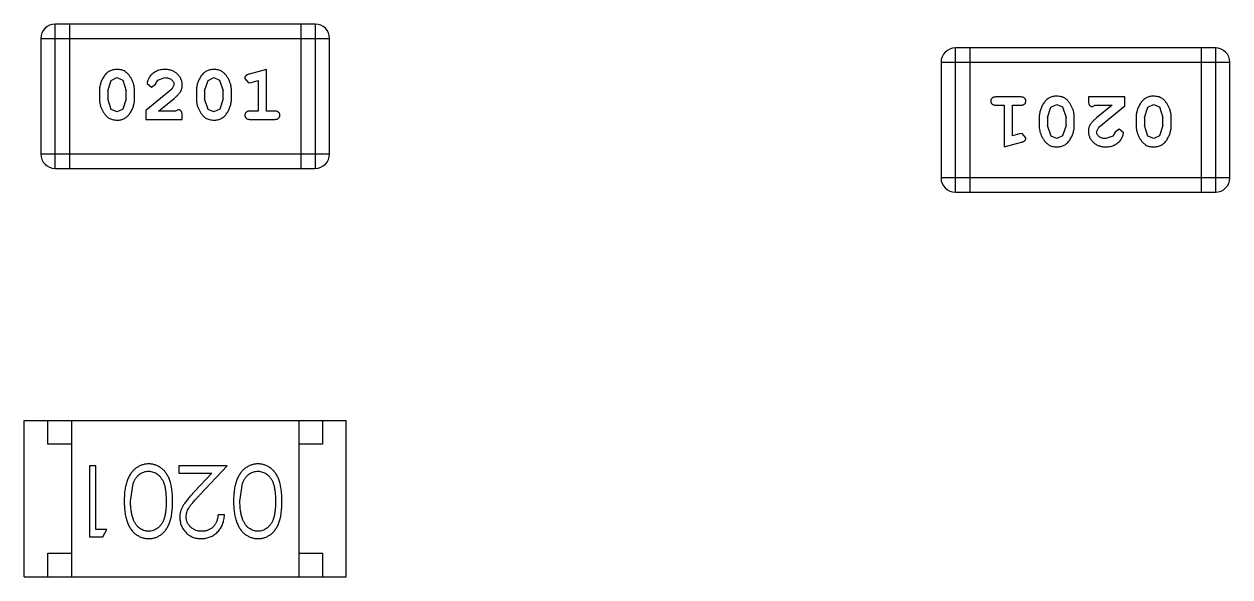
# Model space of a CAD drawing. Header units: inches. Extents: x 4.1 to 94, y -51.8 to -2.2.
# Drawn here: x 67.364 to 69.909, y -30.68 to -29.513 of the extents above; entities that cross this region are included whole.
import ezdxf

# ---------------------------------------------------------------- set-up
doc = ezdxf.new("R2010")
doc.units = ezdxf.units.IN
doc.header["$LTSCALE"] = 1.21
doc.header["$MEASUREMENT"] = 0
doc.layers.get('0').update_dxf_attribs({"linetype": 'CONTINUOUS'})

msp = doc.modelspace()

# ---------------------------------------------------------------- linework, layer by layer
at = {"color": 7, "linetype": 'Continuous'}
for p, q in [((67.4299, -29.8174), (67.4299, -29.5126)), ((67.9785, -29.5126), (67.4299, -29.5126)), ((67.4604, -29.8174), (67.4604, -29.5126)), ((67.948, -29.5126), (67.948, -29.8174)), ((67.9785, -29.5126), (67.9785, -29.8174)), ((67.3994, -29.543), (67.3994, -29.7869)), ((67.3994, -29.543), (68.009, -29.543)), ((68.009, -29.7869), (68.009, -29.543)), ((69.3298, -29.8676), (69.3298, -29.5628)), ((69.8784, -29.5628), (69.3298, -29.5628)), ((69.3603, -29.5628), (69.3603, -29.8676)), ((69.848, -29.5628), (69.848, -29.8676)), ((69.8784, -29.5628), (69.8784, -29.8676)), ((69.2993, -29.5933), (69.2993, -29.8371)), ((69.2993, -29.5933), (69.9089, -29.5933)), ((69.9089, -29.8371), (69.9089, -29.5933)), ((67.8757, -29.6083), (67.8391, -29.6182)), ((67.8757, -29.6964), (67.8757, -29.6083)), ((67.5406, -29.6532), (67.5479, -29.6314)), ((67.5479, -29.6314), (67.5602, -29.6256)), ((67.5602, -29.6256), (67.5724, -29.6309)), ((67.5724, -29.6309), (67.5799, -29.6532)), ((67.624, -29.6377), (67.6328, -29.6461)), ((67.6328, -29.6461), (67.6413, -29.6395)), ((67.6413, -29.6395), (67.6462, -29.631)), ((67.6462, -29.631), (67.6611, -29.6256)), ((67.6806, -29.6402), (67.6758, -29.6499)), ((67.7451, -29.6532), (67.7524, -29.6314)), ((67.7524, -29.6314), (67.7647, -29.6256)), ((67.7647, -29.6256), (67.7769, -29.6309)), ((67.7769, -29.6309), (67.7844, -29.6532)), ((67.8301, -29.6274), (67.838, -29.6366)), ((67.838, -29.6366), (67.8434, -29.6356)), ((67.8434, -29.6356), (67.8584, -29.6315)), ((67.8584, -29.6315), (67.8584, -29.6964)), ((67.5233, -29.6529), (67.5233, -29.6707)), ((67.5406, -29.6532), (67.5406, -29.6704)), ((67.5482, -29.6927), (67.5406, -29.6704)), ((67.5799, -29.6704), (67.5727, -29.6922)), ((67.5799, -29.6704), (67.5799, -29.6532)), ((67.5972, -29.6707), (67.5972, -29.6529)), ((67.6758, -29.6499), (67.6208, -29.6949)), ((67.6476, -29.6964), (67.6812, -29.6694)), ((67.7278, -29.6529), (67.7278, -29.6707)), ((67.7451, -29.6532), (67.7451, -29.6704)), ((67.7528, -29.6927), (67.7451, -29.6704)), ((67.7844, -29.6704), (67.7772, -29.6922)), ((67.7844, -29.6704), (67.7844, -29.6532)), ((67.8017, -29.6707), (67.8017, -29.6529)), ((69.4673, -29.6664), (69.4153, -29.6664)), ((69.6104, -29.6664), (69.6104, -29.6743)), ((69.6875, -29.6664), (69.6104, -29.6664)), ((69.6875, -29.6853), (69.6875, -29.6664)), ((67.5604, -29.698), (67.5482, -29.6927)), ((67.5727, -29.6922), (67.5604, -29.698)), ((67.6208, -29.6949), (67.6208, -29.7137)), ((67.6893, -29.6933), (67.6838, -29.6964)), ((67.7649, -29.698), (67.7528, -29.6927)), ((67.7772, -29.6922), (67.7649, -29.698)), ((69.4153, -29.6837), (69.4327, -29.6837)), ((69.4327, -29.6837), (69.4327, -29.7718)), ((69.45, -29.7487), (69.45, -29.6837)), ((69.45, -29.6837), (69.4673, -29.6837)), ((69.5239, -29.7098), (69.5311, -29.688)), ((69.5311, -29.688), (69.5434, -29.6822)), ((69.5434, -29.6822), (69.5556, -29.6875)), ((69.5556, -29.6875), (69.5632, -29.7098)), ((69.6191, -29.6869), (69.6246, -29.6837)), ((69.6246, -29.6837), (69.6608, -29.6837)), ((69.6608, -29.6837), (69.6272, -29.7108)), ((69.6325, -29.7303), (69.6875, -29.6853)), ((69.7284, -29.7098), (69.7357, -29.688)), ((69.7357, -29.688), (69.7479, -29.6822)), ((69.7479, -29.6822), (69.7601, -29.6875)), ((69.7601, -29.6875), (69.7677, -29.7098)), ((67.6208, -29.7137), (67.6979, -29.7137)), ((67.6838, -29.6964), (67.6476, -29.6964)), ((67.6979, -29.7137), (67.6979, -29.7059)), ((67.8584, -29.6964), (67.8411, -29.6964)), ((67.8411, -29.7137), (67.893, -29.7137)), ((67.893, -29.6964), (67.8757, -29.6964)), ((69.5066, -29.7095), (69.5066, -29.7272)), ((69.5239, -29.7098), (69.5239, -29.727)), ((69.5632, -29.727), (69.5632, -29.7098)), ((69.5805, -29.7272), (69.5805, -29.7095)), ((69.7111, -29.7095), (69.7111, -29.7272)), ((69.7284, -29.7098), (69.7284, -29.727)), ((69.7677, -29.727), (69.7677, -29.7098)), ((69.785, -29.7272), (69.785, -29.7095)), ((69.465, -29.7446), (69.45, -29.7487)), ((69.4704, -29.7435), (69.465, -29.7446)), ((69.4783, -29.7528), (69.4704, -29.7435)), ((69.5315, -29.7493), (69.5239, -29.727)), ((69.5632, -29.727), (69.556, -29.7487)), ((69.6277, -29.74), (69.6325, -29.7303)), ((69.6671, -29.7406), (69.6621, -29.7492)), ((69.6755, -29.7341), (69.6671, -29.7406)), ((69.6844, -29.7425), (69.6755, -29.7341)), ((69.736, -29.7493), (69.7284, -29.727)), ((69.7677, -29.727), (69.7605, -29.7487)), ((69.4327, -29.7718), (69.4692, -29.762)), ((69.5436, -29.7545), (69.5315, -29.7493)), ((69.556, -29.7487), (69.5436, -29.7545)), ((69.6621, -29.7492), (69.6472, -29.7545)), ((69.7481, -29.7545), (69.736, -29.7493)), ((69.7605, -29.7487), (69.7481, -29.7545)), ((68.009, -29.7869), (67.3994, -29.7869)), ((67.4299, -29.8174), (67.9785, -29.8174)), ((69.9089, -29.8371), (69.2993, -29.8371)), ((69.3298, -29.8676), (69.8784, -29.8676)), ((67.3642, -30.68), (67.3642, -30.35)), ((67.3642, -30.35), (68.0442, -30.35)), ((67.4142, -30.4), (67.4142, -30.35)), ((67.4642, -30.35), (67.4642, -30.68)), ((67.9442, -30.35), (67.9442, -30.68)), ((67.9942, -30.35), (67.9942, -30.4)), ((68.0442, -30.68), (68.0442, -30.35)), ((67.4642, -30.4), (67.4142, -30.4)), ((67.9942, -30.4), (67.9442, -30.4)), ((67.5024, -30.4453), (67.5024, -30.5953)), ((67.5159, -30.4453), (67.5024, -30.4453)), ((67.5159, -30.5799), (67.5159, -30.4453)), ((67.6909, -30.4453), (67.6909, -30.4607)), ((67.7928, -30.4453), (67.6909, -30.4453)), ((67.7347, -30.5074), (67.7928, -30.4453)), ((67.589, -30.5203), (67.5947, -30.4826)), ((67.6909, -30.4607), (67.7607, -30.4607)), ((67.7607, -30.4607), (67.7232, -30.5007)), ((67.8197, -30.5203), (67.8254, -30.4826)), ((67.7871, -30.5491), (67.7736, -30.5491)), ((67.539, -30.5799), (67.5159, -30.5799)), ((67.5302, -30.5953), (67.539, -30.5799)), ((67.5024, -30.5953), (67.5302, -30.5953)), ((67.4142, -30.68), (67.4142, -30.63)), ((67.4142, -30.63), (67.4642, -30.63)), ((67.9442, -30.63), (67.9942, -30.63)), ((67.9942, -30.63), (67.9942, -30.68)), ((67.3642, -30.68), (68.0442, -30.68))]:
    msp.add_line(p, q, dxfattribs=at)
for centre, start, end in [((67.4299, -29.543), 90, 180), ((67.9785, -29.543), 0, 90), ((69.3298, -29.5933), 90, 180), ((69.8784, -29.5933), 0, 90), ((67.4299, -29.7869), 180, 270), ((67.9785, -29.7869), 270, 0), ((69.3298, -29.8371), 180, 270), ((69.8784, -29.8371), 270, 0)]:
    msp.add_arc(centre, 0.0305, start, end, dxfattribs=at)
for points, knots in [([(67.5601, -29.6083), (67.5587, -29.6084), (67.5558, -29.6084), (67.5518, -29.6092), (67.5479, -29.6103), (67.5443, -29.6119), (67.5411, -29.6139), (67.538, -29.6164), (67.5352, -29.6194), (67.5328, -29.6228), (67.5306, -29.6264), (67.5286, -29.6301), (67.527, -29.6338), (67.5256, -29.6375), (67.5246, -29.6413), (67.5238, -29.6452), (67.5234, -29.649), (67.5233, -29.6516), (67.5233, -29.6529)], [0, 0, 0, 0, 0.06692, 0.130834, 0.19258, 0.252759, 0.312631, 0.373411, 0.436359, 0.501894, 0.568244, 0.632472, 0.69556, 0.757163, 0.818592, 0.878885, 0.939235, 1, 1, 1, 1]), ([(67.5972, -29.6529), (67.5972, -29.6519), (67.5972, -29.6497), (67.5969, -29.6465), (67.5963, -29.6434), (67.5957, -29.6403), (67.5948, -29.6372), (67.5936, -29.6342), (67.5923, -29.6313), (67.5909, -29.6284), (67.5892, -29.6257), (67.5876, -29.6231), (67.586, -29.6208), (67.5843, -29.6187), (67.5826, -29.6168), (67.5809, -29.6152), (67.5791, -29.6137), (67.5768, -29.6122), (67.5736, -29.6106), (67.5694, -29.6093), (67.5649, -29.6085), (67.5617, -29.6084), (67.5601, -29.6083)], [0, 0, 0, 0, 0.049855, 0.099516, 0.148482, 0.19758, 0.246804, 0.296268, 0.346517, 0.397047, 0.446826, 0.49336, 0.537801, 0.579207, 0.617974, 0.654833, 0.689171, 0.722088, 0.786392, 0.853518, 0.924186, 1, 1, 1, 1]), ([(67.6612, -29.6083), (67.6595, -29.6084), (67.6562, -29.6085), (67.6512, -29.6094), (67.6465, -29.6108), (67.642, -29.6128), (67.6379, -29.6152), (67.6342, -29.6181), (67.6311, -29.6213), (67.6286, -29.6249), (67.6266, -29.6285), (67.6251, -29.6318), (67.6242, -29.6348), (67.624, -29.6368), (67.624, -29.6377)], [0, 0, 0, 0, 0.098286, 0.193983, 0.289056, 0.384352, 0.477435, 0.566197, 0.652355, 0.737986, 0.818188, 0.887401, 0.94802, 1, 1, 1, 1]), ([(67.6979, -29.6411), (67.6979, -29.64), (67.6978, -29.6378), (67.6973, -29.6345), (67.6965, -29.6314), (67.6954, -29.6285), (67.6939, -29.6256), (67.6921, -29.6229), (67.69, -29.6203), (67.6876, -29.6179), (67.685, -29.6156), (67.6822, -29.6137), (67.6791, -29.612), (67.6759, -29.6106), (67.6725, -29.6096), (67.6689, -29.6088), (67.6651, -29.6084), (67.6626, -29.6084), (67.6612, -29.6083)], [0, 0, 0, 0, 0.060981, 0.120256, 0.178148, 0.236115, 0.293993, 0.352864, 0.413358, 0.476056, 0.539296, 0.602396, 0.665116, 0.728325, 0.792919, 0.859317, 0.928302, 1, 1, 1, 1]), ([(67.7646, -29.6083), (67.7632, -29.6084), (67.7604, -29.6084), (67.7563, -29.6092), (67.7524, -29.6103), (67.7489, -29.6119), (67.7456, -29.6139), (67.7425, -29.6164), (67.7397, -29.6194), (67.7373, -29.6228), (67.7351, -29.6264), (67.7331, -29.6301), (67.7315, -29.6338), (67.7302, -29.6375), (67.7291, -29.6413), (67.7284, -29.6452), (67.7279, -29.649), (67.7278, -29.6516), (67.7278, -29.6529)], [0, 0, 0, 0, 0.06692, 0.130834, 0.19258, 0.252759, 0.312631, 0.373411, 0.436359, 0.501894, 0.568244, 0.632472, 0.69556, 0.757163, 0.818592, 0.878885, 0.939235, 1, 1, 1, 1]), ([(67.8017, -29.6529), (67.8017, -29.6519), (67.8017, -29.6497), (67.8014, -29.6465), (67.8009, -29.6434), (67.8002, -29.6403), (67.7993, -29.6372), (67.7982, -29.6342), (67.7969, -29.6313), (67.7954, -29.6284), (67.7938, -29.6257), (67.7921, -29.6231), (67.7905, -29.6208), (67.7888, -29.6187), (67.7871, -29.6168), (67.7854, -29.6152), (67.7837, -29.6137), (67.7813, -29.6122), (67.7781, -29.6106), (67.7739, -29.6093), (67.7694, -29.6085), (67.7662, -29.6084), (67.7646, -29.6083)], [0, 0, 0, 0, 0.049855, 0.099516, 0.148482, 0.19758, 0.246804, 0.296268, 0.346517, 0.397047, 0.446826, 0.49336, 0.537801, 0.579207, 0.617974, 0.654833, 0.689171, 0.722088, 0.786392, 0.853518, 0.924186, 1, 1, 1, 1]), ([(67.8391, -29.6182), (67.8383, -29.6185), (67.8367, -29.6189), (67.8346, -29.6198), (67.833, -29.6207), (67.8318, -29.6217), (67.831, -29.6229), (67.8305, -29.6242), (67.8301, -29.6257), (67.8301, -29.6268), (67.8301, -29.6274)], [0, 0, 0, 0, 0.187321, 0.344927, 0.475328, 0.579604, 0.674244, 0.773631, 0.882025, 1, 1, 1, 1]), ([(67.6611, -29.6256), (67.6625, -29.6257), (67.6652, -29.6258), (67.669, -29.6266), (67.6724, -29.628), (67.6753, -29.6299), (67.6776, -29.6322), (67.6794, -29.6346), (67.6804, -29.6374), (67.6805, -29.6392), (67.6806, -29.6402)], [0, 0, 0, 0, 0.156344, 0.299348, 0.4327, 0.561, 0.682299, 0.791883, 0.89611, 1, 1, 1, 1]), ([(67.6812, -29.6694), (67.682, -29.6686), (67.6837, -29.6671), (67.6861, -29.6649), (67.6882, -29.6628), (67.6901, -29.6608), (67.6917, -29.6589), (67.693, -29.6572), (67.6942, -29.6555), (67.6953, -29.6535), (67.6964, -29.6509), (67.6973, -29.6478), (67.6978, -29.6445), (67.6979, -29.6422), (67.6979, -29.6411)], [0, 0, 0, 0, 0.103002, 0.197728, 0.285279, 0.365235, 0.437224, 0.502446, 0.560545, 0.611446, 0.707576, 0.80349, 0.900532, 1, 1, 1, 1]), ([(67.5233, -29.6707), (67.5233, -29.6718), (67.5233, -29.6739), (67.5237, -29.6771), (67.5241, -29.6802), (67.5248, -29.6833), (67.5257, -29.6863), (67.5269, -29.6893), (67.5281, -29.6923), (67.5296, -29.6952), (67.5312, -29.6979), (67.5328, -29.7004), (67.5344, -29.7028), (67.5361, -29.7049), (67.5378, -29.7067), (67.5395, -29.7084), (67.5412, -29.7098), (67.5436, -29.7114), (67.5467, -29.713), (67.5509, -29.7143), (67.5555, -29.7152), (67.5587, -29.7153), (67.5603, -29.7153)], [0, 0, 0, 0, 0.049886, 0.09882, 0.148132, 0.19689, 0.246038, 0.295176, 0.345305, 0.395692, 0.445312, 0.491875, 0.535813, 0.577009, 0.616081, 0.652689, 0.687585, 0.720206, 0.785062, 0.85223, 0.923759, 1, 1, 1, 1]), ([(67.5603, -29.7153), (67.5618, -29.7153), (67.5646, -29.7152), (67.5687, -29.7145), (67.5725, -29.7134), (67.5761, -29.7118), (67.5794, -29.7097), (67.5825, -29.7072), (67.5853, -29.7043), (67.5877, -29.7009), (67.5899, -29.6973), (67.5919, -29.6936), (67.5935, -29.6899), (67.5949, -29.6861), (67.5959, -29.6823), (67.5967, -29.6785), (67.5971, -29.6746), (67.5972, -29.672), (67.5972, -29.6707)], [0, 0, 0, 0, 0.067217, 0.131051, 0.19272, 0.252824, 0.312745, 0.373449, 0.436041, 0.501494, 0.567761, 0.632087, 0.695096, 0.757109, 0.817993, 0.878657, 0.939311, 1, 1, 1, 1]), ([(67.7278, -29.6707), (67.7278, -29.6718), (67.7279, -29.6739), (67.7282, -29.6771), (67.7287, -29.6802), (67.7294, -29.6833), (67.7302, -29.6863), (67.7314, -29.6893), (67.7326, -29.6923), (67.7341, -29.6952), (67.7357, -29.6979), (67.7373, -29.7004), (67.7389, -29.7028), (67.7406, -29.7049), (67.7423, -29.7067), (67.744, -29.7084), (67.7457, -29.7098), (67.7481, -29.7114), (67.7513, -29.713), (67.7555, -29.7143), (67.76, -29.7152), (67.7632, -29.7153), (67.7648, -29.7153)], [0, 0, 0, 0, 0.049886, 0.09882, 0.148132, 0.19689, 0.246038, 0.295176, 0.345305, 0.395692, 0.445312, 0.491875, 0.535813, 0.577009, 0.616081, 0.652689, 0.687585, 0.720206, 0.785062, 0.85223, 0.923759, 1, 1, 1, 1]), ([(67.7648, -29.7153), (67.7663, -29.7153), (67.7691, -29.7152), (67.7732, -29.7145), (67.777, -29.7134), (67.7806, -29.7118), (67.7839, -29.7097), (67.787, -29.7072), (67.7898, -29.7043), (67.7922, -29.7009), (67.7944, -29.6973), (67.7964, -29.6936), (67.798, -29.6899), (67.7994, -29.6861), (67.8004, -29.6823), (67.8012, -29.6785), (67.8017, -29.6746), (67.8017, -29.672), (67.8017, -29.6707)], [0, 0, 0, 0, 0.067217, 0.131051, 0.19272, 0.252824, 0.312745, 0.373449, 0.436041, 0.501494, 0.567761, 0.632087, 0.695096, 0.757109, 0.817993, 0.878657, 0.939311, 1, 1, 1, 1]), ([(69.4153, -29.6664), (69.4145, -29.6665), (69.4128, -29.6665), (69.4104, -29.667), (69.4085, -29.6677), (69.4069, -29.6688), (69.4058, -29.6701), (69.4049, -29.6716), (69.4044, -29.6733), (69.4044, -29.6745), (69.4043, -29.6751)], [0, 0, 0, 0, 0.169012, 0.317488, 0.445429, 0.560977, 0.67065, 0.776666, 0.88492, 1, 1, 1, 1]), ([(69.4783, -29.6751), (69.4782, -29.6745), (69.4782, -29.6733), (69.4777, -29.6716), (69.4768, -29.6701), (69.4757, -29.6688), (69.4741, -29.6677), (69.4722, -29.667), (69.4698, -29.6665), (69.4682, -29.6665), (69.4673, -29.6664)], [0, 0, 0, 0, 0.115051, 0.223278, 0.329269, 0.437893, 0.554681, 0.682591, 0.83103, 1, 1, 1, 1]), ([(69.5435, -29.6649), (69.542, -29.6649), (69.5392, -29.665), (69.5351, -29.6657), (69.5313, -29.6668), (69.5277, -29.6684), (69.5244, -29.6704), (69.5214, -29.673), (69.5185, -29.6759), (69.5161, -29.6793), (69.5139, -29.6829), (69.5119, -29.6865), (69.5103, -29.6903), (69.5089, -29.694), (69.5079, -29.6978), (69.5071, -29.7017), (69.5067, -29.7056), (69.5066, -29.7082), (69.5066, -29.7095)], [0, 0, 0, 0, 0.067217, 0.131051, 0.19272, 0.252824, 0.312745, 0.373449, 0.436041, 0.501494, 0.567761, 0.632087, 0.695096, 0.757109, 0.817993, 0.878657, 0.939311, 1, 1, 1, 1]), ([(69.5805, -29.7095), (69.5805, -29.7084), (69.5805, -29.7063), (69.5802, -29.7031), (69.5797, -29.7), (69.579, -29.6969), (69.5781, -29.6938), (69.577, -29.6908), (69.5757, -29.6879), (69.5742, -29.685), (69.5727, -29.6823), (69.571, -29.6797), (69.5694, -29.6774), (69.5678, -29.6753), (69.5661, -29.6734), (69.5644, -29.6718), (69.5626, -29.6704), (69.5603, -29.6688), (69.5571, -29.6671), (69.5529, -29.6658), (69.5483, -29.665), (69.5451, -29.6649), (69.5435, -29.6649)], [0, 0, 0, 0, 0.049886, 0.09882, 0.148132, 0.19689, 0.246038, 0.295176, 0.345305, 0.395692, 0.445312, 0.491875, 0.535813, 0.577009, 0.616081, 0.652689, 0.687585, 0.720206, 0.785062, 0.85223, 0.923759, 1, 1, 1, 1]), ([(69.748, -29.6649), (69.7466, -29.6649), (69.7437, -29.665), (69.7396, -29.6657), (69.7358, -29.6668), (69.7322, -29.6684), (69.7289, -29.6704), (69.7259, -29.673), (69.7231, -29.6759), (69.7206, -29.6793), (69.7184, -29.6829), (69.7165, -29.6865), (69.7148, -29.6903), (69.7134, -29.694), (69.7124, -29.6978), (69.7116, -29.7017), (69.7112, -29.7056), (69.7111, -29.7082), (69.7111, -29.7095)], [0, 0, 0, 0, 0.067217, 0.131051, 0.19272, 0.252824, 0.312745, 0.373449, 0.436041, 0.501494, 0.567761, 0.632087, 0.695096, 0.757109, 0.817993, 0.878657, 0.939311, 1, 1, 1, 1]), ([(69.785, -29.7095), (69.785, -29.7084), (69.785, -29.7063), (69.7847, -29.7031), (69.7842, -29.7), (69.7835, -29.6969), (69.7826, -29.6938), (69.7815, -29.6908), (69.7802, -29.6879), (69.7788, -29.685), (69.7772, -29.6823), (69.7756, -29.6797), (69.7739, -29.6774), (69.7723, -29.6753), (69.7706, -29.6734), (69.7689, -29.6718), (69.7671, -29.6704), (69.7648, -29.6688), (69.7616, -29.6671), (69.7574, -29.6658), (69.7528, -29.665), (69.7496, -29.6649), (69.748, -29.6649)], [0, 0, 0, 0, 0.049886, 0.09882, 0.148132, 0.19689, 0.246038, 0.295176, 0.345305, 0.395692, 0.445312, 0.491875, 0.535813, 0.577009, 0.616081, 0.652689, 0.687585, 0.720206, 0.785062, 0.85223, 0.923759, 1, 1, 1, 1]), ([(67.6979, -29.7059), (67.6979, -29.7048), (67.6979, -29.7028), (67.6974, -29.7001), (67.6967, -29.6979), (67.6957, -29.6961), (67.6944, -29.6948), (67.6928, -29.6939), (67.6911, -29.6934), (67.6899, -29.6933), (67.6893, -29.6933)], [0, 0, 0, 0, 0.1844, 0.34094, 0.473574, 0.586824, 0.690029, 0.789175, 0.890445, 1, 1, 1, 1]), ([(69.4043, -29.6751), (69.4044, -29.6757), (69.4044, -29.6769), (69.4049, -29.6786), (69.4058, -29.6801), (69.4069, -29.6814), (69.4085, -29.6825), (69.4104, -29.6832), (69.4128, -29.6837), (69.4145, -29.6837), (69.4153, -29.6837)], [0, 0, 0, 0, 0.11517, 0.223509, 0.328254, 0.438012, 0.553651, 0.682263, 0.830856, 1, 1, 1, 1]), ([(69.4673, -29.6837), (69.4682, -29.6837), (69.4698, -29.6837), (69.4722, -29.6832), (69.4741, -29.6825), (69.4757, -29.6814), (69.4768, -29.6801), (69.4777, -29.6786), (69.4782, -29.6769), (69.4782, -29.6757), (69.4783, -29.6751)], [0, 0, 0, 0, 0.169102, 0.317658, 0.446239, 0.563118, 0.671828, 0.776546, 0.884858, 1, 1, 1, 1]), ([(69.6104, -29.6743), (69.6104, -29.6754), (69.6105, -29.6773), (69.6109, -29.6801), (69.6116, -29.6823), (69.6127, -29.684), (69.614, -29.6853), (69.6155, -29.6862), (69.6172, -29.6868), (69.6184, -29.6869), (69.6191, -29.6869)], [0, 0, 0, 0, 0.1844, 0.34094, 0.473574, 0.586824, 0.690029, 0.789175, 0.890445, 1, 1, 1, 1]), ([(67.8411, -29.6964), (67.8402, -29.6964), (67.8385, -29.6965), (67.8362, -29.6969), (67.8342, -29.6977), (67.8326, -29.6988), (67.8315, -29.7001), (67.8307, -29.7016), (67.8302, -29.7033), (67.8301, -29.7045), (67.8301, -29.7051)], [0, 0, 0, 0, 0.169102, 0.317658, 0.446239, 0.563118, 0.671828, 0.776546, 0.884858, 1, 1, 1, 1]), ([(67.8301, -29.7051), (67.8301, -29.7057), (67.8302, -29.7069), (67.8307, -29.7086), (67.8315, -29.7101), (67.8326, -29.7114), (67.8342, -29.7125), (67.8362, -29.7132), (67.8385, -29.7137), (67.8402, -29.7137), (67.8411, -29.7137)], [0, 0, 0, 0, 0.115051, 0.223278, 0.329269, 0.437893, 0.554681, 0.682591, 0.83103, 1, 1, 1, 1]), ([(67.904, -29.7051), (67.904, -29.7045), (67.9039, -29.7033), (67.9034, -29.7016), (67.9026, -29.7001), (67.9014, -29.6988), (67.8998, -29.6977), (67.8979, -29.6969), (67.8956, -29.6965), (67.8939, -29.6964), (67.893, -29.6964)], [0, 0, 0, 0, 0.11517, 0.223509, 0.328254, 0.438012, 0.553651, 0.682263, 0.830856, 1, 1, 1, 1]), ([(67.893, -29.7137), (67.8939, -29.7137), (67.8956, -29.7137), (67.8979, -29.7132), (67.8999, -29.7125), (67.9014, -29.7114), (67.9026, -29.7101), (67.9034, -29.7086), (67.9039, -29.7069), (67.904, -29.7057), (67.904, -29.7051)], [0, 0, 0, 0, 0.169012, 0.317488, 0.445429, 0.560977, 0.67065, 0.776666, 0.88492, 1, 1, 1, 1]), ([(69.6272, -29.7108), (69.6263, -29.7116), (69.6246, -29.713), (69.6222, -29.7153), (69.6201, -29.7174), (69.6183, -29.7194), (69.6166, -29.7212), (69.6153, -29.723), (69.6142, -29.7246), (69.6131, -29.7267), (69.612, -29.7292), (69.6111, -29.7324), (69.6105, -29.7357), (69.6104, -29.7379), (69.6104, -29.7391)], [0, 0, 0, 0, 0.103002, 0.197728, 0.285279, 0.365235, 0.437224, 0.502446, 0.560545, 0.611446, 0.707576, 0.80349, 0.900532, 1, 1, 1, 1]), ([(69.5066, -29.7272), (69.5066, -29.7283), (69.5066, -29.7304), (69.5069, -29.7336), (69.5075, -29.7368), (69.5081, -29.7399), (69.5091, -29.7429), (69.5102, -29.7459), (69.5115, -29.7489), (69.513, -29.7518), (69.5146, -29.7545), (69.5162, -29.7571), (69.5179, -29.7594), (69.5195, -29.7615), (69.5212, -29.7633), (69.5229, -29.765), (69.5247, -29.7664), (69.5271, -29.768), (69.5302, -29.7696), (69.5344, -29.7709), (69.5389, -29.7717), (69.5421, -29.7718), (69.5437, -29.7718)], [0, 0, 0, 0, 0.049855, 0.099516, 0.148482, 0.19758, 0.246804, 0.296268, 0.346517, 0.397047, 0.446826, 0.49336, 0.537801, 0.579207, 0.617974, 0.654833, 0.689171, 0.722088, 0.786392, 0.853518, 0.924186, 1, 1, 1, 1]), ([(69.5437, -29.7718), (69.5452, -29.7718), (69.548, -29.7717), (69.5521, -29.771), (69.5559, -29.7699), (69.5595, -29.7683), (69.5628, -29.7662), (69.5658, -29.7637), (69.5686, -29.7608), (69.5711, -29.7574), (69.5733, -29.7538), (69.5752, -29.7501), (69.5769, -29.7464), (69.5782, -29.7426), (69.5793, -29.7388), (69.58, -29.735), (69.5804, -29.7311), (69.5805, -29.7285), (69.5805, -29.7272)], [0, 0, 0, 0, 0.06692, 0.130834, 0.19258, 0.252759, 0.312631, 0.373411, 0.436359, 0.501894, 0.568244, 0.632472, 0.69556, 0.757163, 0.818592, 0.878885, 0.939235, 1, 1, 1, 1]), ([(69.6104, -29.7391), (69.6105, -29.7402), (69.6105, -29.7424), (69.611, -29.7456), (69.6118, -29.7487), (69.6129, -29.7517), (69.6144, -29.7546), (69.6162, -29.7573), (69.6183, -29.7599), (69.6207, -29.7623), (69.6233, -29.7645), (69.6262, -29.7665), (69.6292, -29.7682), (69.6324, -29.7695), (69.6359, -29.7705), (69.6394, -29.7713), (69.6432, -29.7718), (69.6458, -29.7718), (69.6471, -29.7718)], [0, 0, 0, 0, 0.060981, 0.120256, 0.178148, 0.236115, 0.293993, 0.352864, 0.413358, 0.476056, 0.539296, 0.602396, 0.665116, 0.728325, 0.792919, 0.859317, 0.928302, 1, 1, 1, 1]), ([(69.6472, -29.7545), (69.6458, -29.7545), (69.6431, -29.7544), (69.6393, -29.7536), (69.6359, -29.7522), (69.633, -29.7503), (69.6307, -29.748), (69.629, -29.7455), (69.6279, -29.7428), (69.6278, -29.7409), (69.6277, -29.74)], [0, 0, 0, 0, 0.156344, 0.299348, 0.4327, 0.561, 0.682299, 0.791883, 0.89611, 1, 1, 1, 1]), ([(69.6471, -29.7718), (69.6488, -29.7718), (69.6521, -29.7717), (69.6571, -29.7708), (69.6618, -29.7694), (69.6663, -29.7674), (69.6705, -29.765), (69.6741, -29.7621), (69.6773, -29.7588), (69.6798, -29.7553), (69.6817, -29.7517), (69.6832, -29.7484), (69.6841, -29.7454), (69.6843, -29.7434), (69.6844, -29.7425)], [0, 0, 0, 0, 0.098286, 0.193983, 0.289056, 0.384352, 0.477435, 0.566197, 0.652355, 0.737986, 0.818188, 0.887401, 0.94802, 1, 1, 1, 1]), ([(69.7111, -29.7272), (69.7111, -29.7283), (69.7112, -29.7304), (69.7115, -29.7336), (69.712, -29.7368), (69.7127, -29.7399), (69.7136, -29.7429), (69.7147, -29.7459), (69.716, -29.7489), (69.7175, -29.7518), (69.7191, -29.7545), (69.7207, -29.7571), (69.7224, -29.7594), (69.724, -29.7615), (69.7258, -29.7633), (69.7275, -29.765), (69.7292, -29.7664), (69.7316, -29.768), (69.7347, -29.7696), (69.7389, -29.7709), (69.7435, -29.7717), (69.7466, -29.7718), (69.7482, -29.7718)], [0, 0, 0, 0, 0.049855, 0.099516, 0.148482, 0.19758, 0.246804, 0.296268, 0.346517, 0.397047, 0.446826, 0.49336, 0.537801, 0.579207, 0.617974, 0.654833, 0.689171, 0.722088, 0.786392, 0.853518, 0.924186, 1, 1, 1, 1]), ([(69.7482, -29.7718), (69.7497, -29.7718), (69.7525, -29.7717), (69.7566, -29.771), (69.7604, -29.7699), (69.764, -29.7683), (69.7673, -29.7662), (69.7703, -29.7637), (69.7731, -29.7608), (69.7756, -29.7574), (69.7778, -29.7538), (69.7797, -29.7501), (69.7814, -29.7464), (69.7827, -29.7426), (69.7838, -29.7388), (69.7845, -29.735), (69.785, -29.7311), (69.785, -29.7285), (69.785, -29.7272)], [0, 0, 0, 0, 0.06692, 0.130834, 0.19258, 0.252759, 0.312631, 0.373411, 0.436359, 0.501894, 0.568244, 0.632472, 0.69556, 0.757163, 0.818592, 0.878885, 0.939235, 1, 1, 1, 1]), ([(69.4692, -29.762), (69.4701, -29.7617), (69.4716, -29.7612), (69.4737, -29.7604), (69.4754, -29.7595), (69.4765, -29.7584), (69.4773, -29.7573), (69.4779, -29.7559), (69.4782, -29.7544), (69.4783, -29.7534), (69.4783, -29.7528)], [0, 0, 0, 0, 0.187321, 0.344927, 0.475328, 0.579604, 0.674244, 0.773631, 0.882025, 1, 1, 1, 1]), ([(67.6273, -30.4414), (67.6261, -30.4415), (67.6237, -30.4415), (67.6202, -30.4419), (67.6168, -30.4426), (67.6134, -30.4435), (67.6102, -30.4447), (67.607, -30.4462), (67.6039, -30.4479), (67.6009, -30.4499), (67.598, -30.4522), (67.5952, -30.4547), (67.5926, -30.4575), (67.5902, -30.4605), (67.588, -30.4638), (67.5859, -30.4674), (67.584, -30.4712), (67.5822, -30.4753), (67.5806, -30.4796), (67.5793, -30.4844), (67.5781, -30.4895), (67.5771, -30.4949), (67.5764, -30.5008), (67.5759, -30.5069), (67.5756, -30.5135), (67.5755, -30.5179), (67.5755, -30.5202)], [0, 0, 0, 0, 0.033824, 0.067298, 0.10028, 0.133019, 0.165736, 0.198792, 0.232372, 0.266409, 0.301016, 0.336196, 0.371972, 0.408574, 0.446394, 0.485225, 0.525372, 0.567224, 0.611081, 0.65775, 0.70702, 0.759235, 0.814484, 0.873227, 0.934937, 1, 1, 1, 1]), ([(67.5947, -30.4826), (67.595, -30.4815), (67.5958, -30.4795), (67.5971, -30.4765), (67.5986, -30.4738), (67.6002, -30.4713), (67.602, -30.469), (67.6038, -30.4669), (67.6058, -30.4649), (67.6086, -30.4627), (67.6123, -30.4603), (67.617, -30.4584), (67.6219, -30.457), (67.6252, -30.4569), (67.6268, -30.4568)], [0, 0, 0, 0, 0.075949, 0.148549, 0.218996, 0.286119, 0.351826, 0.416074, 0.478265, 0.540325, 0.660405, 0.774606, 0.887187, 1, 1, 1, 1]), ([(67.6268, -30.4568), (67.6285, -30.4569), (67.6318, -30.4571), (67.6367, -30.4584), (67.6414, -30.4604), (67.6452, -30.4628), (67.648, -30.4651), (67.6501, -30.467), (67.652, -30.4692), (67.6537, -30.4715), (67.6554, -30.474), (67.6568, -30.4767), (67.6582, -30.4796), (67.6594, -30.4827), (67.6605, -30.4862), (67.6615, -30.4899), (67.6622, -30.4941), (67.6629, -30.4986), (67.6633, -30.5035), (67.6637, -30.5087), (67.664, -30.5144), (67.664, -30.5183), (67.664, -30.5203)], [0, 0, 0, 0, 0.060034, 0.120278, 0.182348, 0.247919, 0.281641, 0.315701, 0.350322, 0.385703, 0.421819, 0.459196, 0.497866, 0.538301, 0.58121, 0.628183, 0.679403, 0.734699, 0.794074, 0.858416, 0.927049, 1, 1, 1, 1]), ([(67.6774, -30.5202), (67.6774, -30.5178), (67.6774, -30.5132), (67.6771, -30.5064), (67.6766, -30.5001), (67.6759, -30.4941), (67.675, -30.4886), (67.6739, -30.4835), (67.6726, -30.4787), (67.6711, -30.4744), (67.6694, -30.4704), (67.6675, -30.4667), (67.6655, -30.4632), (67.6633, -30.46), (67.661, -30.457), (67.6586, -30.4543), (67.6559, -30.4519), (67.6531, -30.4497), (67.6502, -30.4478), (67.6472, -30.4461), (67.6441, -30.4446), (67.6409, -30.4435), (67.6376, -30.4426), (67.6343, -30.4419), (67.6308, -30.4415), (67.6285, -30.4415), (67.6273, -30.4414)], [0, 0, 0, 0, 0.068113, 0.132564, 0.193427, 0.250218, 0.303569, 0.353576, 0.400235, 0.443586, 0.484619, 0.524292, 0.56238, 0.599049, 0.63494, 0.669782, 0.704009, 0.737842, 0.771098, 0.803896, 0.836415, 0.868639, 0.900715, 0.933378, 0.966213, 1, 1, 1, 1]), ([(67.8581, -30.4414), (67.8569, -30.4415), (67.8545, -30.4415), (67.851, -30.4419), (67.8475, -30.4426), (67.8442, -30.4435), (67.8409, -30.4447), (67.8377, -30.4462), (67.8346, -30.4479), (67.8316, -30.4499), (67.8287, -30.4522), (67.826, -30.4547), (67.8234, -30.4575), (67.821, -30.4605), (67.8188, -30.4638), (67.8167, -30.4674), (67.8148, -30.4712), (67.813, -30.4753), (67.8114, -30.4796), (67.81, -30.4844), (67.8089, -30.4895), (67.8079, -30.4949), (67.8072, -30.5008), (67.8067, -30.5069), (67.8064, -30.5135), (67.8063, -30.5179), (67.8063, -30.5202)], [0, 0, 0, 0, 0.033824, 0.067298, 0.10028, 0.133019, 0.165736, 0.198792, 0.232372, 0.266409, 0.301016, 0.336196, 0.371972, 0.408574, 0.446394, 0.485225, 0.525372, 0.567224, 0.611081, 0.65775, 0.70702, 0.759235, 0.814484, 0.873227, 0.934937, 1, 1, 1, 1]), ([(67.8254, -30.4826), (67.8258, -30.4815), (67.8266, -30.4795), (67.8279, -30.4765), (67.8294, -30.4738), (67.831, -30.4713), (67.8327, -30.469), (67.8346, -30.4669), (67.8366, -30.4649), (67.8394, -30.4627), (67.8431, -30.4603), (67.8478, -30.4584), (67.8526, -30.457), (67.8559, -30.4569), (67.8576, -30.4568)], [0, 0, 0, 0, 0.075949, 0.148549, 0.218996, 0.286119, 0.351826, 0.416074, 0.478265, 0.540325, 0.660405, 0.774606, 0.887187, 1, 1, 1, 1]), ([(67.8576, -30.4568), (67.8593, -30.4569), (67.8626, -30.4571), (67.8674, -30.4584), (67.8722, -30.4604), (67.8759, -30.4628), (67.8788, -30.4651), (67.8809, -30.467), (67.8827, -30.4692), (67.8845, -30.4715), (67.8861, -30.474), (67.8876, -30.4767), (67.889, -30.4796), (67.8902, -30.4827), (67.8913, -30.4862), (67.8922, -30.4899), (67.893, -30.4941), (67.8937, -30.4986), (67.8941, -30.5035), (67.8945, -30.5087), (67.8947, -30.5144), (67.8947, -30.5183), (67.8947, -30.5203)], [0, 0, 0, 0, 0.060034, 0.120278, 0.182348, 0.247919, 0.281641, 0.315701, 0.350322, 0.385703, 0.421819, 0.459196, 0.497866, 0.538301, 0.58121, 0.628183, 0.679403, 0.734699, 0.794074, 0.858416, 0.927049, 1, 1, 1, 1]), ([(67.9082, -30.5202), (67.9082, -30.5178), (67.9082, -30.5132), (67.9079, -30.5064), (67.9074, -30.5001), (67.9066, -30.4941), (67.9057, -30.4886), (67.9047, -30.4835), (67.9034, -30.4787), (67.9019, -30.4744), (67.9002, -30.4704), (67.8983, -30.4667), (67.8963, -30.4632), (67.8941, -30.46), (67.8918, -30.457), (67.8893, -30.4543), (67.8867, -30.4519), (67.8839, -30.4497), (67.881, -30.4478), (67.8779, -30.4461), (67.8749, -30.4446), (67.8717, -30.4435), (67.8684, -30.4426), (67.865, -30.4419), (67.8616, -30.4415), (67.8592, -30.4415), (67.8581, -30.4414)], [0, 0, 0, 0, 0.068113, 0.132564, 0.193427, 0.250218, 0.303569, 0.353576, 0.400235, 0.443586, 0.484619, 0.524292, 0.56238, 0.599049, 0.63494, 0.669782, 0.704009, 0.737842, 0.771098, 0.803896, 0.836415, 0.868639, 0.900715, 0.933378, 0.966213, 1, 1, 1, 1]), ([(67.7232, -30.5007), (67.7217, -30.5023), (67.719, -30.5052), (67.715, -30.5096), (67.7115, -30.5137), (67.7083, -30.5176), (67.7054, -30.5212), (67.7029, -30.5246), (67.7008, -30.5278), (67.6985, -30.5316), (67.6962, -30.5363), (67.6943, -30.5422), (67.693, -30.5483), (67.6929, -30.5525), (67.6928, -30.5545)], [0, 0, 0, 0, 0.09953, 0.192079, 0.277712, 0.357454, 0.429648, 0.495771, 0.555538, 0.608657, 0.707578, 0.804328, 0.901298, 1, 1, 1, 1]), ([(67.7063, -30.5533), (67.7063, -30.5517), (67.7065, -30.5485), (67.7075, -30.5437), (67.7092, -30.539), (67.7112, -30.5352), (67.7132, -30.5321), (67.7151, -30.5294), (67.7175, -30.5265), (67.7201, -30.5232), (67.7232, -30.5197), (67.7267, -30.5158), (67.7305, -30.5117), (67.7332, -30.5088), (67.7347, -30.5074)], [0, 0, 0, 0, 0.088014, 0.174976, 0.2638, 0.355443, 0.406413, 0.465519, 0.533076, 0.609353, 0.693899, 0.787171, 0.889197, 1, 1, 1, 1]), ([(67.5755, -30.5202), (67.5755, -30.5225), (67.5756, -30.527), (67.5759, -30.5336), (67.5764, -30.5398), (67.5772, -30.5456), (67.5781, -30.5511), (67.5793, -30.5562), (67.5807, -30.561), (67.5823, -30.5654), (67.5841, -30.5695), (67.586, -30.5733), (67.5881, -30.5769), (67.5904, -30.5802), (67.5928, -30.5832), (67.5954, -30.586), (67.5981, -30.5885), (67.601, -30.5907), (67.6039, -30.5927), (67.607, -30.5944), (67.6102, -30.5959), (67.6135, -30.5971), (67.6168, -30.598), (67.6202, -30.5987), (67.6237, -30.5991), (67.6261, -30.5991), (67.6273, -30.5991)], [0, 0, 0, 0, 0.065278, 0.127205, 0.186168, 0.241675, 0.294115, 0.343609, 0.390387, 0.434463, 0.476646, 0.517002, 0.555936, 0.593716, 0.630057, 0.665601, 0.700745, 0.734917, 0.768681, 0.802087, 0.834849, 0.867433, 0.900138, 0.932806, 0.966212, 1, 1, 1, 1]), ([(67.6268, -30.5837), (67.6252, -30.5837), (67.6219, -30.5835), (67.6171, -30.5823), (67.6124, -30.5801), (67.6086, -30.5778), (67.6058, -30.5755), (67.6037, -30.5735), (67.6018, -30.5713), (67.6, -30.5688), (67.5983, -30.5661), (67.5967, -30.5631), (67.5953, -30.5599), (67.594, -30.5565), (67.5928, -30.5528), (67.5917, -30.5489), (67.5909, -30.5448), (67.5902, -30.5404), (67.5897, -30.5357), (67.5892, -30.5308), (67.589, -30.5256), (67.589, -30.5221), (67.589, -30.5203)], [0, 0, 0, 0, 0.059689, 0.119507, 0.181075, 0.246162, 0.279894, 0.314468, 0.350403, 0.387474, 0.426147, 0.466624, 0.508745, 0.553328, 0.600058, 0.649177, 0.700552, 0.754894, 0.811825, 0.871514, 0.934319, 1, 1, 1, 1]), ([(67.664, -30.5203), (67.664, -30.5223), (67.664, -30.5262), (67.6637, -30.5319), (67.6634, -30.5372), (67.6628, -30.5421), (67.6622, -30.5466), (67.6614, -30.5507), (67.6605, -30.5545), (67.6594, -30.5579), (67.6582, -30.561), (67.6568, -30.5639), (67.6553, -30.5666), (67.6537, -30.5691), (67.6519, -30.5714), (67.65, -30.5736), (67.648, -30.5755), (67.6452, -30.5778), (67.6414, -30.5801), (67.6367, -30.5823), (67.6318, -30.5835), (67.6285, -30.5837), (67.6268, -30.5837)], [0, 0, 0, 0, 0.073302, 0.142286, 0.206253, 0.266017, 0.321612, 0.372532, 0.419497, 0.462398, 0.502825, 0.541489, 0.579034, 0.615143, 0.650298, 0.684912, 0.718701, 0.752189, 0.817245, 0.879117, 0.939613, 1, 1, 1, 1]), ([(67.6273, -30.5991), (67.6285, -30.5991), (67.6308, -30.5991), (67.6343, -30.5987), (67.6376, -30.598), (67.6409, -30.5971), (67.6441, -30.5959), (67.6473, -30.5944), (67.6503, -30.5927), (67.6532, -30.5908), (67.656, -30.5886), (67.6587, -30.5861), (67.6612, -30.5834), (67.6635, -30.5804), (67.6656, -30.5772), (67.6677, -30.5738), (67.6695, -30.5701), (67.6712, -30.5661), (67.6727, -30.5618), (67.6739, -30.5571), (67.6751, -30.552), (67.6759, -30.5465), (67.6766, -30.5405), (67.6771, -30.5341), (67.6774, -30.5273), (67.6774, -30.5226), (67.6774, -30.5202)], [0, 0, 0, 0, 0.033742, 0.066533, 0.099153, 0.13154, 0.164087, 0.196563, 0.229707, 0.263315, 0.297504, 0.331686, 0.366482, 0.4021, 0.438958, 0.476748, 0.515985, 0.556589, 0.599519, 0.645765, 0.695487, 0.748721, 0.805687, 0.866754, 0.931405, 1, 1, 1, 1]), ([(67.8063, -30.5202), (67.8063, -30.5225), (67.8064, -30.527), (67.8067, -30.5336), (67.8072, -30.5398), (67.8079, -30.5456), (67.8089, -30.5511), (67.81, -30.5562), (67.8115, -30.561), (67.8131, -30.5654), (67.8149, -30.5695), (67.8168, -30.5733), (67.8189, -30.5769), (67.8211, -30.5802), (67.8236, -30.5832), (67.8261, -30.586), (67.8289, -30.5885), (67.8317, -30.5907), (67.8347, -30.5927), (67.8378, -30.5944), (67.841, -30.5959), (67.8442, -30.5971), (67.8476, -30.598), (67.851, -30.5987), (67.8545, -30.5991), (67.8569, -30.5991), (67.8581, -30.5991)], [0, 0, 0, 0, 0.065278, 0.127205, 0.186168, 0.241675, 0.294115, 0.343609, 0.390387, 0.434463, 0.476646, 0.517002, 0.555936, 0.593716, 0.630057, 0.665601, 0.700745, 0.734917, 0.768681, 0.802087, 0.834849, 0.867433, 0.900138, 0.932806, 0.966212, 1, 1, 1, 1]), ([(67.8576, -30.5837), (67.856, -30.5837), (67.8527, -30.5835), (67.8478, -30.5823), (67.8432, -30.5801), (67.8394, -30.5778), (67.8366, -30.5755), (67.8345, -30.5735), (67.8325, -30.5713), (67.8308, -30.5688), (67.8291, -30.5661), (67.8275, -30.5631), (67.8261, -30.5599), (67.8247, -30.5565), (67.8236, -30.5528), (67.8225, -30.5489), (67.8217, -30.5448), (67.821, -30.5404), (67.8204, -30.5357), (67.82, -30.5308), (67.8198, -30.5256), (67.8198, -30.5221), (67.8197, -30.5203)], [0, 0, 0, 0, 0.059689, 0.119507, 0.181075, 0.246162, 0.279894, 0.314468, 0.350403, 0.387474, 0.426147, 0.466624, 0.508745, 0.553328, 0.600058, 0.649177, 0.700552, 0.754894, 0.811825, 0.871514, 0.934319, 1, 1, 1, 1]), ([(67.8947, -30.5203), (67.8947, -30.5223), (67.8947, -30.5262), (67.8945, -30.5319), (67.8941, -30.5372), (67.8936, -30.5421), (67.893, -30.5466), (67.8922, -30.5507), (67.8913, -30.5545), (67.8902, -30.5579), (67.8889, -30.561), (67.8876, -30.5639), (67.8861, -30.5666), (67.8845, -30.5691), (67.8827, -30.5714), (67.8808, -30.5736), (67.8788, -30.5755), (67.8759, -30.5778), (67.8722, -30.5801), (67.8675, -30.5823), (67.8626, -30.5835), (67.8593, -30.5837), (67.8576, -30.5837)], [0, 0, 0, 0, 0.073302, 0.142286, 0.206253, 0.266017, 0.321612, 0.372532, 0.419497, 0.462398, 0.502825, 0.541489, 0.579034, 0.615143, 0.650298, 0.684912, 0.718701, 0.752189, 0.817245, 0.879117, 0.939613, 1, 1, 1, 1]), ([(67.8581, -30.5991), (67.8592, -30.5991), (67.8616, -30.5991), (67.865, -30.5987), (67.8684, -30.598), (67.8717, -30.5971), (67.8749, -30.5959), (67.878, -30.5944), (67.881, -30.5927), (67.884, -30.5908), (67.8868, -30.5886), (67.8895, -30.5861), (67.8919, -30.5834), (67.8943, -30.5804), (67.8964, -30.5772), (67.8985, -30.5738), (67.9003, -30.5701), (67.9019, -30.5661), (67.9034, -30.5618), (67.9047, -30.5571), (67.9058, -30.552), (67.9067, -30.5465), (67.9074, -30.5405), (67.9079, -30.5341), (67.9082, -30.5273), (67.9082, -30.5226), (67.9082, -30.5202)], [0, 0, 0, 0, 0.033742, 0.066533, 0.099153, 0.13154, 0.164087, 0.196563, 0.229707, 0.263315, 0.297504, 0.331686, 0.366482, 0.4021, 0.438958, 0.476748, 0.515985, 0.556589, 0.599519, 0.645765, 0.695487, 0.748721, 0.805687, 0.866754, 0.931405, 1, 1, 1, 1]), ([(67.6928, -30.5545), (67.6929, -30.556), (67.693, -30.5589), (67.6935, -30.5633), (67.6945, -30.5674), (67.6959, -30.5714), (67.6977, -30.5753), (67.6998, -30.579), (67.7024, -30.5825), (67.7053, -30.5859), (67.7085, -30.589), (67.7121, -30.5917), (67.7158, -30.594), (67.7198, -30.5959), (67.7241, -30.5974), (67.7285, -30.5984), (67.7333, -30.599), (67.7365, -30.5991), (67.7381, -30.5991)], [0, 0, 0, 0, 0.06271, 0.123347, 0.183401, 0.242828, 0.302097, 0.36242, 0.423725, 0.487032, 0.550491, 0.612709, 0.674265, 0.73617, 0.799211, 0.863483, 0.930525, 1, 1, 1, 1]), ([(67.7388, -30.5837), (67.7377, -30.5837), (67.7355, -30.5837), (67.7323, -30.5832), (67.7292, -30.5825), (67.7262, -30.5815), (67.7234, -30.5803), (67.7207, -30.5787), (67.7181, -30.5769), (67.7157, -30.5748), (67.7135, -30.5725), (67.7116, -30.5701), (67.7099, -30.5676), (67.7086, -30.5649), (67.7076, -30.5622), (67.7068, -30.5593), (67.7064, -30.5564), (67.7063, -30.5544), (67.7063, -30.5533)], [0, 0, 0, 0, 0.068027, 0.133505, 0.19695, 0.26027, 0.322741, 0.384982, 0.448465, 0.513424, 0.578224, 0.640011, 0.700094, 0.760067, 0.819012, 0.877878, 0.938035, 1, 1, 1, 1]), ([(67.7381, -30.5991), (67.7398, -30.5991), (67.7431, -30.599), (67.7479, -30.5983), (67.7526, -30.5972), (67.757, -30.5957), (67.7612, -30.5937), (67.7652, -30.5913), (67.769, -30.5884), (67.7726, -30.5851), (67.7759, -30.5815), (67.7787, -30.5776), (67.7812, -30.5735), (67.7832, -30.5691), (67.7848, -30.5644), (67.786, -30.5595), (67.7868, -30.5544), (67.787, -30.5509), (67.7871, -30.5491)], [0, 0, 0, 0, 0.06445, 0.126725, 0.187421, 0.247417, 0.306749, 0.366595, 0.427749, 0.490235, 0.553031, 0.614805, 0.676505, 0.738096, 0.801021, 0.864897, 0.931209, 1, 1, 1, 1]), ([(67.7736, -30.5491), (67.7735, -30.5505), (67.7732, -30.5531), (67.7725, -30.5568), (67.7715, -30.5604), (67.7703, -30.5637), (67.7688, -30.5668), (67.767, -30.5697), (67.7651, -30.5723), (67.7628, -30.5747), (67.7603, -30.5768), (67.7577, -30.5787), (67.7549, -30.5803), (67.752, -30.5815), (67.7489, -30.5825), (67.7457, -30.5832), (67.7423, -30.5837), (67.74, -30.5837), (67.7388, -30.5837)], [0, 0, 0, 0, 0.073648, 0.143686, 0.210962, 0.275557, 0.338064, 0.399311, 0.4594, 0.51934, 0.579024, 0.637809, 0.695959, 0.754122, 0.813113, 0.873453, 0.935561, 1, 1, 1, 1])]:
    msp.add_open_spline(points, degree=3, knots=knots, dxfattribs=at)

doc.saveas('drawing.dxf')
